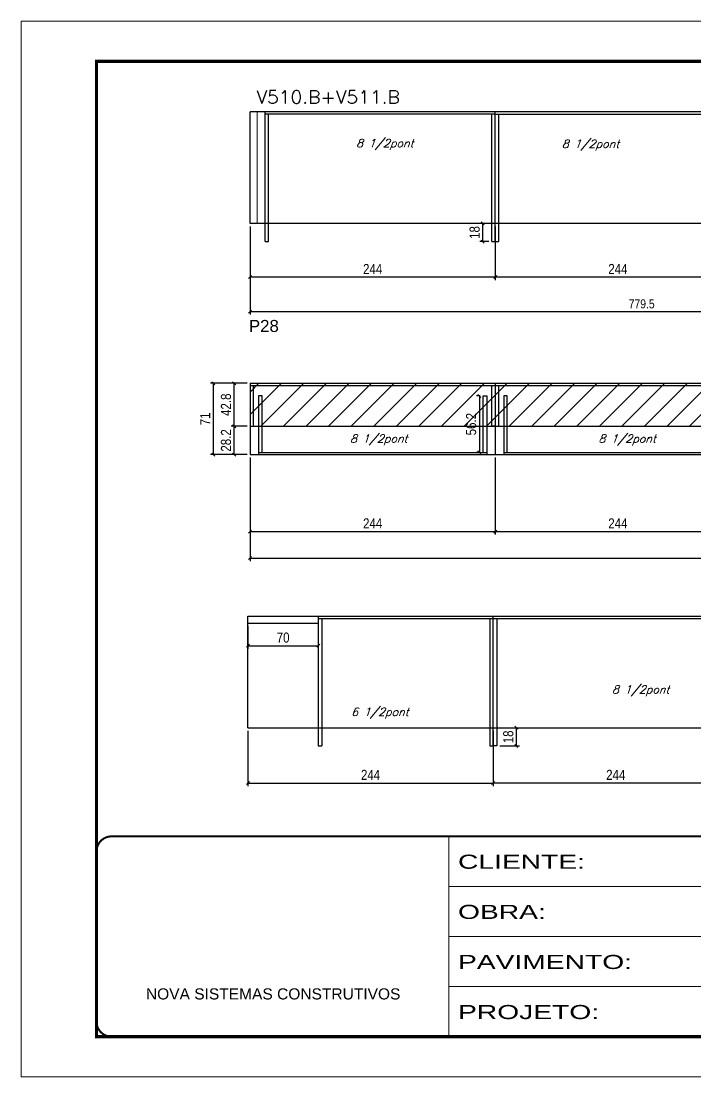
# Model space of a CAD drawing. Extents: x -21493 to -15213, y -12134 to 11887.
# Drawn here: x -18310 to -17639, y 6243 to 7293 of the extents above; entities that cross this region are included whole.
import ezdxf

# ---------------------------------------------------------------- set-up
doc = ezdxf.new("R2010")
doc.units = 0
doc.linetypes.add('CONTINUO', pattern=[0])
doc.linetypes.add('DASHED', pattern=[0.75, 0.5, -0.25])
for name, color, linetype in [('5', 5, 'Continuous'), ('COTA', 241, 'Continuous'), ('Painéis', 200, 'Continuous'), ('SARR_2.2x7', 40, 'Continuous'), ('SARR_3.5x7', 81, 'Continuous'), ('texto', 7, 'Continuous')]:
    doc.layers.add(name, color=color, linetype=linetype)
for name, color, linetype, lineweight in [('Folhas', 255, 'Continuous', 9), ('Hachura', 251, 'Continuous', 9), ('Sarr 2.2x7', 40, 'Continuous', 9), ('SARRAFO DE PRESSAO', 251, 'DASHED', 9), ('Texto Seção', 7, 'Continuous', 15)]:
    doc.layers.add(name, color=color, linetype=linetype, lineweight=lineweight)
doc.styles.add('ARIAL', font='arial.ttf')
doc.styles.add('COTA TECNICA', font='techl___.ttf', dxfattribs={"height": 10})
doc.styles.add('COTA TECNICA-50', font='techl___.ttf', dxfattribs={"height": 9})
doc.styles.add('REGUA-120', font='ROMANS.shx', dxfattribs={"height": 15})
doc.styles.add('Romans', font='romans.shx')
doc.styles.get("Standard").update_dxf_attribs({"font": 'arial.ttf'})
doc.styles.add('Tecnologia', font='')
doc.styles.get('Tecnologia').set_extended_font_data('Forgotten Futurist')
doc.dimstyles.new('COTA PAINEL-50', dxfattribs={"dimtxt": 9, "dimasz": 3, "dimexe": 3, "dimexo": 3, "dimgap": 3, "dimtad": 1, "dimdec": 1, "dimzin": 12, "dimdsep": 46, "dimtxsty": 'COTA TECNICA-50', "dimblk1": 'OBLIQUE', "dimblk2": 'OBLIQUE', "dimsah": 1, "dimcen": 0.9, "dimclrd": 4, "dimclre": 4, "dimclrt": 240, "dimadec": 1, "dimazin": 3, "dimtfac": 1, "dimtdec": 1, "dimtmove": 0, "dimatfit": 3, "dimfxl": 1, "dimtolj": 1, "dimtzin": 12, "dimarcsym": 0})
doc.dimstyles.new('PAINEL', dxfattribs={"dimtxt": 10, "dimasz": 3, "dimexe": 3, "dimexo": 3, "dimgap": 3, "dimtad": 1, "dimdec": 1, "dimzin": 12, "dimdsep": 46, "dimtxsty": 'COTA TECNICA', "dimblk1": 'OBLIQUE', "dimblk2": 'OBLIQUE', "dimsah": 1, "dimcen": 0.9, "dimclrd": 4, "dimclre": 4, "dimclrt": 240, "dimadec": 1, "dimazin": 3, "dimtfac": 1, "dimtdec": 1, "dimtmove": 0, "dimatfit": 3, "dimfxl": 1, "dimtolj": 1, "dimtzin": 12, "dimarcsym": 0})
pattern_1 = [(45, (-160229.198, -26023.116), (-11.2253202, 11.2253202), [])]

# ---------------------------------------------------------------- blocks, each defined once
blk = doc.blocks.new('_Oblique')
at = {"color": 0, "linetype": 'ByBlock', "lineweight": -2}
blk.add_line((-0.5, -0.5), (0.5, 0.5), dxfattribs=at)
blk = doc.blocks.new('*D12')
at = {"layer": 'COTA', "color": 4, "linetype": 'ByBlock', "lineweight": -2, "transparency": 16777216}
for p, q in [((-17838.1, 7088.7), (-17838.1, 7035.3)), ((-17594.1, 7088.7), (-17594.1, 7035.3)), ((-17594.1, 7038.3), (-17838.1, 7038.3))]:
    blk.add_line(p, q, dxfattribs=at)
at = {"layer": 'Defpoints', "color": 0, "linetype": 'ByBlock', "transparency": 16777216}
for p in [(-17838.1, 7091.7), (-17594.1, 7091.7), (-17838.1, 7038.3)]:
    blk.add_point(p, dxfattribs=at)
at = {"layer": 'COTA', "color": 4, "linetype": 'ByBlock', "lineweight": -2, "transparency": 16777216, "xscale": 3, "yscale": 3, "zscale": 3, "rotation": 180}
blk.add_blockref('_Oblique', (-17838.1, 7038.3), dxfattribs=at)
at = {"layer": 'COTA', "color": 4, "linetype": 'ByBlock', "lineweight": -2, "transparency": 16777216, "xscale": 3, "yscale": 3, "zscale": 3}
blk.add_blockref('_Oblique', (-17594.1, 7038.3), dxfattribs=at)
at = {"layer": 'COTA', "color": 240, "linetype": 'ByBlock', "transparency": 16777216, "insert": (-17716.1, 7046.4), "char_height": 10, "attachment_point": 5, "style": 'COTA TECNICA'}
blk.add_mtext('\\A1;244', dxfattribs=at)
blk = doc.blocks.new('*D13')
at = {"layer": 'COTA', "color": 4, "linetype": 'ByBlock', "lineweight": -2, "transparency": 16777216}
for p, q in [((-18082.1, 7088.7), (-18082.1, 7035.3)), ((-17838.1, 7088.7), (-17838.1, 7035.3)), ((-17838.1, 7038.3), (-18082.1, 7038.3))]:
    blk.add_line(p, q, dxfattribs=at)
at = {"layer": 'Defpoints', "color": 0, "linetype": 'ByBlock', "transparency": 16777216}
for p in [(-18082.1, 7091.7), (-17838.1, 7091.7), (-18082.1, 7038.3)]:
    blk.add_point(p, dxfattribs=at)
at = {"layer": 'COTA', "color": 4, "linetype": 'ByBlock', "lineweight": -2, "transparency": 16777216, "xscale": 3, "yscale": 3, "zscale": 3, "rotation": 180}
blk.add_blockref('_Oblique', (-18082.1, 7038.3), dxfattribs=at)
at = {"layer": 'COTA', "color": 4, "linetype": 'ByBlock', "lineweight": -2, "transparency": 16777216, "xscale": 3, "yscale": 3, "zscale": 3}
blk.add_blockref('_Oblique', (-17838.1, 7038.3), dxfattribs=at)
at = {"layer": 'COTA', "color": 240, "linetype": 'ByBlock', "transparency": 16777216, "insert": (-17960.1, 7046.4), "char_height": 10, "attachment_point": 5, "style": 'COTA TECNICA'}
blk.add_mtext('\\A1;244', dxfattribs=at)
blk = doc.blocks.new('*D14')
at = {"layer": 'COTA', "color": 4, "linetype": 'ByBlock', "lineweight": -2, "transparency": 16777216}
for p, q in [((-18082.1, 7088.7), (-18082.1, 7001.1)), ((-17302.6, 7088.7), (-17302.6, 7001.1)), ((-18082.1, 7004.1), (-17302.6, 7004.1))]:
    blk.add_line(p, q, dxfattribs=at)
at = {"layer": 'Defpoints', "color": 0, "linetype": 'ByBlock', "transparency": 16777216}
for p in [(-18082.1, 7091.7), (-17302.6, 7091.7), (-17302.6, 7004.1)]:
    blk.add_point(p, dxfattribs=at)
at = {"layer": 'COTA', "color": 4, "linetype": 'ByBlock', "lineweight": -2, "transparency": 16777216, "xscale": 3, "yscale": 3, "zscale": 3}
for p, rotation in [((-18082.1, 7004.1), 179.9997533256042), ((-17302.6, 7004.1), 359.9997533256042)]:
    blk.add_blockref('_Oblique', p, dxfattribs=dict(at, rotation=rotation))
at = {"layer": 'COTA', "color": 240, "linetype": 'ByBlock', "transparency": 16777216, "insert": (-17692.4, 7011.7), "char_height": 9, "attachment_point": 5, "rotation": 359.9998, "style": 'COTA TECNICA-50'}
blk.add_mtext('\\A1;779.5', dxfattribs=at)
blk = doc.blocks.new('*D525')
at = {"layer": 'COTA', "color": 4, "lineweight": -2, "ltscale": 25, "transparency": 16777216}
for p, q in [((-17844.6, 7091.7), (-17853.6, 7091.7)), ((-17850.6, 7073.7), (-17850.6, 7091.7)), ((-17844.6, 7073.7), (-17853.6, 7073.7))]:
    blk.add_line(p, q, dxfattribs=at)
at = {"layer": 'Defpoints', "color": 0, "ltscale": 25, "transparency": 16777216}
for p in [(-17850.6, 7091.7), (-17841.6, 7091.7), (-17841.6, 7073.7)]:
    blk.add_point(p, dxfattribs=at)
at = {"layer": 'COTA', "color": 4, "lineweight": -2, "ltscale": 25, "transparency": 16777216, "xscale": 3, "yscale": 3, "zscale": 3}
for p, rotation in [((-17850.6, 7091.7), 90), ((-17850.6, 7073.7), 270)]:
    blk.add_blockref('_Oblique', p, dxfattribs=dict(at, rotation=rotation))
at = {"layer": 'COTA', "color": 240, "ltscale": 25, "transparency": 16777216, "insert": (-17858.6, 7082.7), "char_height": 10, "attachment_point": 5, "rotation": 90, "style": 'COTA TECNICA'}
blk.add_mtext('\\A1;18', dxfattribs=at)
blk = doc.blocks.new('*D526')
at = {"layer": 'COTA', "color": 4, "lineweight": -2, "transparency": 16777216}
for p, q in [((-18082.1, 6858.8), (-18082.1, 6782.3)), ((-17838.1, 6858.8), (-17838.1, 6782.3)), ((-18082.1, 6785.3), (-17838.1, 6785.3))]:
    blk.add_line(p, q, dxfattribs=at)
at = {"layer": 'Defpoints', "color": 0, "transparency": 16777216}
for p in [(-18082.1, 6861.8), (-17838.1, 6861.8), (-17838.1, 6785.3)]:
    blk.add_point(p, dxfattribs=at)
at = {"layer": 'COTA', "color": 4, "lineweight": -2, "transparency": 16777216, "xscale": 3, "yscale": 3, "zscale": 3, "rotation": 180}
blk.add_blockref('_Oblique', (-18082.1, 6785.3), dxfattribs=at)
at = {"layer": 'COTA', "color": 4, "lineweight": -2, "transparency": 16777216, "xscale": 3, "yscale": 3, "zscale": 3}
blk.add_blockref('_Oblique', (-17838.1, 6785.3), dxfattribs=at)
at = {"layer": 'COTA', "color": 240, "transparency": 16777216, "insert": (-17960.1, 6793.4), "char_height": 10, "attachment_point": 5, "style": 'COTA TECNICA'}
blk.add_mtext('\\A1;244', dxfattribs=at)
blk = doc.blocks.new('*D527')
at = {"layer": 'COTA', "color": 4, "lineweight": -2, "transparency": 16777216}
for p, q in [((-17838.1, 6858.8), (-17838.1, 6782.3)), ((-17594.1, 6858.8), (-17594.1, 6782.3)), ((-17838.1, 6785.3), (-17594.1, 6785.3))]:
    blk.add_line(p, q, dxfattribs=at)
at = {"layer": 'Defpoints', "color": 0, "transparency": 16777216}
for p in [(-17838.1, 6861.8), (-17594.1, 6861.8), (-17594.1, 6785.3)]:
    blk.add_point(p, dxfattribs=at)
at = {"layer": 'COTA', "color": 4, "lineweight": -2, "transparency": 16777216, "xscale": 3, "yscale": 3, "zscale": 3, "rotation": 180}
blk.add_blockref('_Oblique', (-17838.1, 6785.3), dxfattribs=at)
at = {"layer": 'COTA', "color": 4, "lineweight": -2, "transparency": 16777216, "xscale": 3, "yscale": 3, "zscale": 3}
blk.add_blockref('_Oblique', (-17594.1, 6785.3), dxfattribs=at)
at = {"layer": 'COTA', "color": 240, "transparency": 16777216, "insert": (-17716.1, 6793.4), "char_height": 10, "attachment_point": 5, "style": 'COTA TECNICA'}
blk.add_mtext('\\A1;244', dxfattribs=at)
blk = doc.blocks.new('*D15')
at = {"layer": 'COTA', "color": 4, "lineweight": -2, "transparency": 16777216}
for p, q in [((-18082.1, 6858.8), (-18082.1, 6755.9)), ((-17128.6, 6818.8), (-17128.6, 6755.9)), ((-18082.1, 6758.9), (-17128.6, 6758.9))]:
    blk.add_line(p, q, dxfattribs=at)
at = {"layer": 'Defpoints', "color": 0, "transparency": 16777216}
for p in [(-18082.1, 6861.8), (-17128.6, 6821.8), (-17128.6, 6758.9)]:
    blk.add_point(p, dxfattribs=at)
at = {"layer": 'COTA', "color": 4, "lineweight": -2, "transparency": 16777216, "xscale": 3, "yscale": 3, "zscale": 3, "rotation": 180}
blk.add_blockref('_Oblique', (-18082.1, 6758.9), dxfattribs=at)
at = {"layer": 'COTA', "color": 4, "lineweight": -2, "transparency": 16777216, "xscale": 3, "yscale": 3, "zscale": 3}
blk.add_blockref('_Oblique', (-17128.6, 6758.9), dxfattribs=at)
at = {"layer": 'COTA', "color": 240, "transparency": 16777216, "insert": (-17605.4, 6767.1), "char_height": 10, "attachment_point": 5, "style": 'COTA TECNICA'}
blk.add_mtext('\\A1;953.5', dxfattribs=at)
blk = doc.blocks.new('*D532')
at = {"layer": 'COTA', "color": 4, "lineweight": -2, "ltscale": 25, "transparency": 16777216}
for p, q in [((-18084.2, 6691.1), (-18084.2, 6668.7)), ((-18014.2, 6691.1), (-18014.2, 6668.7)), ((-18084.2, 6671.7), (-18014.2, 6671.7))]:
    blk.add_line(p, q, dxfattribs=at)
at = {"layer": 'Defpoints', "color": 0, "ltscale": 25, "transparency": 16777216}
for p in [(-18084.2, 6694.1), (-18014.2, 6694.1), (-18014.2, 6671.7)]:
    blk.add_point(p, dxfattribs=at)
at = {"layer": 'COTA', "color": 4, "lineweight": -2, "ltscale": 25, "transparency": 16777216, "xscale": 3, "yscale": 3, "zscale": 3, "rotation": 180}
blk.add_blockref('_Oblique', (-18084.2, 6671.7), dxfattribs=at)
at = {"layer": 'COTA', "color": 4, "lineweight": -2, "ltscale": 25, "transparency": 16777216, "xscale": 3, "yscale": 3, "zscale": 3}
blk.add_blockref('_Oblique', (-18014.2, 6671.7), dxfattribs=at)
at = {"layer": 'COTA', "color": 240, "ltscale": 25, "transparency": 16777216, "insert": (-18049.2, 6679.8), "char_height": 10, "attachment_point": 5, "style": 'COTA TECNICA'}
blk.add_mtext('\\A1;70', dxfattribs=at)
blk = doc.blocks.new('*D538')
at = {"layer": 'COTA', "color": 4, "lineweight": -2, "ltscale": 25, "transparency": 16777216}
for p, q in [((-18085.1, 6932.8), (-18121.6, 6932.8)), ((-18118.6, 6861.8), (-18118.6, 6932.8)), ((-18085.1, 6861.8), (-18121.6, 6861.8))]:
    blk.add_line(p, q, dxfattribs=at)
at = {"layer": 'Defpoints', "color": 0, "ltscale": 25, "transparency": 16777216}
for p in [(-18118.6, 6932.8), (-18082.1, 6932.8), (-18082.1, 6861.8)]:
    blk.add_point(p, dxfattribs=at)
at = {"layer": 'COTA', "color": 4, "lineweight": -2, "ltscale": 25, "transparency": 16777216, "xscale": 3, "yscale": 3, "zscale": 3}
for p, rotation in [((-18118.6, 6932.8), 90), ((-18118.6, 6861.8), 270)]:
    blk.add_blockref('_Oblique', p, dxfattribs=dict(at, rotation=rotation))
at = {"layer": 'COTA', "color": 240, "ltscale": 25, "transparency": 16777216, "insert": (-18126.7, 6897.3), "char_height": 10, "attachment_point": 5, "rotation": 90, "style": 'COTA TECNICA'}
blk.add_mtext('\\A1;71', dxfattribs=at)
blk = doc.blocks.new('*D616')
at = {"layer": 'COTA', "color": 4, "lineweight": -2, "ltscale": 25, "transparency": 16777216}
for p, q in [((-17840.2, 6587.1), (-17840.2, 6532.2)), ((-17596.2, 6587.1), (-17596.2, 6532.2)), ((-17596.2, 6535.2), (-17840.2, 6535.2))]:
    blk.add_line(p, q, dxfattribs=at)
at = {"layer": 'Defpoints', "color": 0, "ltscale": 25, "transparency": 16777216}
for p in [(-17840.2, 6590.1), (-17596.2, 6590.1), (-17840.2, 6535.2)]:
    blk.add_point(p, dxfattribs=at)
at = {"layer": 'COTA', "color": 4, "lineweight": -2, "ltscale": 25, "transparency": 16777216, "xscale": 3, "yscale": 3, "zscale": 3, "rotation": 180}
blk.add_blockref('_Oblique', (-17840.2, 6535.2), dxfattribs=at)
at = {"layer": 'COTA', "color": 4, "lineweight": -2, "ltscale": 25, "transparency": 16777216, "xscale": 3, "yscale": 3, "zscale": 3}
blk.add_blockref('_Oblique', (-17596.2, 6535.2), dxfattribs=at)
at = {"layer": 'COTA', "color": 240, "ltscale": 25, "transparency": 16777216, "insert": (-17718.2, 6543.3), "char_height": 10, "attachment_point": 5, "style": 'COTA TECNICA'}
blk.add_mtext('\\A1;244', dxfattribs=at)
blk = doc.blocks.new('*D617')
at = {"layer": 'COTA', "color": 4, "lineweight": -2, "ltscale": 25, "transparency": 16777216}
for p, q in [((-17833.7, 6590.1), (-17814, 6590.1)), ((-17817, 6572.1), (-17817, 6590.1)), ((-17833.7, 6572.1), (-17814, 6572.1))]:
    blk.add_line(p, q, dxfattribs=at)
at = {"layer": 'Defpoints', "color": 0, "ltscale": 25, "transparency": 16777216}
for p in [(-17836.7, 6590.1), (-17817, 6590.1), (-17836.7, 6572.1)]:
    blk.add_point(p, dxfattribs=at)
at = {"layer": 'COTA', "color": 4, "lineweight": -2, "ltscale": 25, "transparency": 16777216, "xscale": 3, "yscale": 3, "zscale": 3}
for p, rotation in [((-17817, 6590.1), 90), ((-17817, 6572.1), 270)]:
    blk.add_blockref('_Oblique', p, dxfattribs=dict(at, rotation=rotation))
at = {"layer": 'COTA', "color": 240, "ltscale": 25, "transparency": 16777216, "insert": (-17825.1, 6581.1), "char_height": 10, "attachment_point": 5, "rotation": 90, "style": 'COTA TECNICA'}
blk.add_mtext('\\A1;18', dxfattribs=at)
blk = doc.blocks.new('*D620')
at = {"layer": 'COTA', "color": 4, "lineweight": -2, "ltscale": 25, "transparency": 16777216}
for p, q in [((-18084.2, 6587.1), (-18084.2, 6532.2)), ((-17840.2, 6587.1), (-17840.2, 6532.2)), ((-18084.2, 6535.2), (-17840.2, 6535.2))]:
    blk.add_line(p, q, dxfattribs=at)
at = {"layer": 'Defpoints', "color": 0, "ltscale": 25, "transparency": 16777216}
for p in [(-18084.2, 6590.1), (-17840.2, 6590.1), (-17840.2, 6535.2)]:
    blk.add_point(p, dxfattribs=at)
at = {"layer": 'COTA', "color": 4, "lineweight": -2, "ltscale": 25, "transparency": 16777216, "xscale": 3, "yscale": 3, "zscale": 3, "rotation": 180}
blk.add_blockref('_Oblique', (-18084.2, 6535.2), dxfattribs=at)
at = {"layer": 'COTA', "color": 4, "lineweight": -2, "ltscale": 25, "transparency": 16777216, "xscale": 3, "yscale": 3, "zscale": 3}
blk.add_blockref('_Oblique', (-17840.2, 6535.2), dxfattribs=at)
at = {"layer": 'COTA', "color": 240, "ltscale": 25, "transparency": 16777216, "insert": (-17962.2, 6543.3), "char_height": 10, "attachment_point": 5, "style": 'COTA TECNICA'}
blk.add_mtext('\\A1;244', dxfattribs=at)
blk = doc.blocks.new('*D621')
at = {"layer": 'COTA', "color": 4, "lineweight": -2, "ltscale": 25, "transparency": 16777216}
for p, q in [((-17853.1, 6920.2), (-17856.9, 6920.2)), ((-17853.9, 6920.2), (-17853.9, 6864)), ((-17853.1, 6864), (-17856.9, 6864))]:
    blk.add_line(p, q, dxfattribs=at)
at = {"layer": 'Defpoints', "color": 0, "ltscale": 25, "transparency": 16777216}
for p in [(-17850.1, 6920.2), (-17853.9, 6864), (-17850.1, 6864)]:
    blk.add_point(p, dxfattribs=at)
at = {"layer": 'COTA', "color": 4, "lineweight": -2, "ltscale": 25, "transparency": 16777216, "xscale": 3, "yscale": 3, "zscale": 3}
for p, rotation in [((-17853.9, 6920.2), 90), ((-17853.9, 6864), 270)]:
    blk.add_blockref('_Oblique', p, dxfattribs=dict(at, rotation=rotation))
at = {"layer": 'COTA', "color": 240, "ltscale": 25, "transparency": 16777216, "insert": (-17862.1, 6892.1), "char_height": 10, "attachment_point": 5, "rotation": 90, "style": 'COTA TECNICA'}
blk.add_mtext('\\A1;56.2', dxfattribs=at)
blk = doc.blocks.new('*D624')
at = {"layer": 'COTA', "color": 4, "lineweight": -2, "ltscale": 25, "transparency": 16777216}
for p, q in [((-18085.1, 6890), (-18100.9, 6890)), ((-18097.9, 6861.8), (-18097.9, 6890)), ((-18085.1, 6861.8), (-18100.9, 6861.8))]:
    blk.add_line(p, q, dxfattribs=at)
at = {"layer": 'Defpoints', "color": 0, "ltscale": 25, "transparency": 16777216}
for p in [(-18097.9, 6890), (-18082.1, 6890), (-18082.1, 6861.8)]:
    blk.add_point(p, dxfattribs=at)
at = {"layer": 'COTA', "color": 4, "lineweight": -2, "ltscale": 25, "transparency": 16777216, "xscale": 3, "yscale": 3, "zscale": 3}
for p, rotation in [((-18097.9, 6890), 90), ((-18097.9, 6861.8), 270)]:
    blk.add_blockref('_Oblique', p, dxfattribs=dict(at, rotation=rotation))
at = {"layer": 'COTA', "color": 240, "ltscale": 25, "transparency": 16777216, "insert": (-18106, 6875.9), "char_height": 10, "attachment_point": 5, "rotation": 90, "style": 'COTA TECNICA'}
blk.add_mtext('\\A1;28.2', dxfattribs=at)
blk = doc.blocks.new('*D625')
at = {"layer": 'COTA', "color": 4, "lineweight": -2, "ltscale": 25, "transparency": 16777216}
for p, q in [((-18085.1, 6932.8), (-18100.9, 6932.8)), ((-18097.9, 6890), (-18097.9, 6932.8)), ((-18085.1, 6890), (-18100.9, 6890))]:
    blk.add_line(p, q, dxfattribs=at)
at = {"layer": 'Defpoints', "color": 0, "ltscale": 25, "transparency": 16777216}
for p in [(-18097.9, 6932.8), (-18082.1, 6932.8), (-18082.1, 6890)]:
    blk.add_point(p, dxfattribs=at)
at = {"layer": 'COTA', "color": 4, "lineweight": -2, "ltscale": 25, "transparency": 16777216, "xscale": 3, "yscale": 3, "zscale": 3}
for p, rotation in [((-18097.9, 6932.8), 90), ((-18097.9, 6890), 270)]:
    blk.add_blockref('_Oblique', p, dxfattribs=dict(at, rotation=rotation))
at = {"layer": 'COTA', "color": 240, "ltscale": 25, "transparency": 16777216, "insert": (-18106, 6911.4), "char_height": 10, "attachment_point": 5, "rotation": 90, "style": 'COTA TECNICA'}
blk.add_mtext('\\A1;42.8', dxfattribs=at)
blk = doc.blocks.new('9999999999')
at = {"color": 30, "linetype": 'CONTINUO'}
for p, q in [((98564.6, 34230.2), (98564.6, 34429.4)), ((98564.6, 34379.6), (99584, 34379.6)), ((98564.6, 34329.8), (99488, 34329.8)), ((98564.6, 34280), (99488, 34280))]:
    blk.add_line(p, q, dxfattribs=at)
at = {"color": 30, "linetype": 'CONTINUO', "const_width": 2}
blk.add_lwpolyline([(99584, 34230.2), (99584, 34414.4, 0.414214), (99569, 34429.4), (98229, 34429.4, 0.414214), (98214, 34414.4), (98214, 34245.2, 0.414214), (98229, 34230.2), (99584, 34230.2)], format="xyb", dxfattribs=at)
at = {"layer": 'Folhas'}
blk.add_lwpolyline([(98139, 34190.2), (99624, 34190.2), (99624, 35240.2), (98139, 35240.2)], close=True, dxfattribs=at)
at = {"layer": 'Folhas', "color": 30, "const_width": 3}
blk.add_lwpolyline([(98214, 34230.2), (99584, 34230.2), (99584, 35200.2), (98214, 35200.2)], close=True, dxfattribs=at)
at = {"color": 7, "linetype": 'Continuous', "ltscale": 5, "style": 'ARIAL'}
blk.add_text('NOVA SISTEMAS CONSTRUTIVOS', height=11.059, dxfattribs=at).set_placement((98263.2, 34267.2))
at = {"layer": 'Folhas', "color": 7, "style": 'Tecnologia', "width": 1.5}
for s, p in [('CLIENTE:', (98573.7, 34397.2)), ('OBRA:', (98573.7, 34347.3)), ('PAVIMENTO:', (98573.7, 34297.5)), ('PROJETO:', (98573.7, 34247.7))]:
    blk.add_text(s, height=14, dxfattribs=at).set_placement(p)

msp = doc.modelspace()

# ---------------------------------------------------------------- hatches: boundary and pattern name
at = {"layer": 'Hachura', "ltscale": 25}
h = msp.add_hatch(dxfattribs=at)
h.set_pattern_fill('ANSI31', color=256, scale=5)
h.set_pattern_definition(pattern_1)
h.paths.add_polyline_path([(-17838.12, 6890.02), (-17838.12, 6932.82), (-18082.12, 6932.82), (-18082.12, 6890.02)])
h = msp.add_hatch(dxfattribs=at)
h.set_pattern_fill('ANSI31', color=256, scale=5)
h.set_pattern_definition(pattern_1)
h.paths.add_polyline_path([(-17594.12, 6890.02), (-17594.12, 6932.82), (-17838.12, 6932.82), (-17838.12, 6890.02)])

# ---------------------------------------------------------------- linework, layer by layer
at = {"layer": 'Painéis', "linetype": 'ByBlock'}
for p, q in [((-18082.12, 7091.72), (-18082.12, 7202.72)), ((-17302.6, 7202.72), (-18082.12, 7202.72)), ((-17838.12, 7091.72), (-17838.12, 7202.72)), ((-17302.6, 7091.72), (-18082.12, 7091.72)), ((-18082.12, 6932.82), (-17372.62, 6932.82)), ((-18082.12, 6932.82), (-18082.12, 6861.82)), ((-17838.12, 6932.82), (-17838.12, 6861.82)), ((-18082.12, 6890.02), (-17372.62, 6890.02)), ((-18082.12, 6861.82), (-17372.62, 6861.82)), ((-18084.16, 6701.14), (-17044.66, 6701.14)), ((-18084.16, 6590.14), (-17044.66, 6590.14))]:
    msp.add_line(p, q, dxfattribs=at)
at = {"layer": 'Painéis', "ltscale": 25}
for p, q in [((-18084.16, 6590.14), (-18084.16, 6701.14)), ((-17840.16, 6590.14), (-17840.16, 6701.14))]:
    msp.add_line(p, q, dxfattribs=at)
at = {"layer": 'Sarr 2.2x7'}
msp.add_line((-18075.12, 7202.72), (-18075.12, 7091.72), dxfattribs=at)
at = {"layer": 'SARR_2.2x7', "linetype": 'Continuous', "ltscale": 50}
for p, q in [((-18067.12, 7200.52), (-18067.12, 7202.72)), ((-17838.12, 7200.52), (-18067.12, 7200.52)), ((-17838.12, 7200.52), (-17594.1, 7200.52)), ((-18082.12, 6930.62), (-17838.12, 6930.62)), ((-17838.12, 6930.62), (-17594.12, 6930.62)), ((-18073.62, 6864.02), (-17846.62, 6864.02)), ((-17829.62, 6864.02), (-17602.62, 6864.02)), ((-18084.16, 6694.14), (-18014.16, 6694.14)), ((-18014.16, 6698.94), (-17840.16, 6698.94)), ((-17840.16, 6698.94), (-17596.16, 6698.94))]:
    msp.add_line(p, q, dxfattribs=at)
at = {"layer": 'SARR_3.5x7'}
for p, q in [((-18067.12, 7073.72), (-18067.12, 7200.52)), ((-18063.62, 7073.72), (-18063.62, 7200.52)), ((-17841.62, 7073.72), (-17841.62, 7200.52)), ((-17838.12, 7073.72), (-17838.12, 7200.52)), ((-17834.62, 7073.72), (-17834.62, 7200.52)), ((-18067.12, 7073.72), (-18063.62, 7073.72)), ((-17841.62, 7073.72), (-17838.12, 7073.72)), ((-17838.12, 7073.72), (-17834.62, 7073.72)), ((-18014.16, 6701.14), (-18014.16, 6572.14)), ((-18010.66, 6698.94), (-18010.66, 6572.14)), ((-17843.66, 6698.94), (-17843.66, 6572.14)), ((-18014.16, 6572.14), (-18010.66, 6572.14)), ((-17843.66, 6572.14), (-17840.16, 6572.14))]:
    msp.add_line(p, q, dxfattribs=at)
for points in [[(-18082.12, 6930.62), (-18082.12, 6890.02), (-18078.62, 6890.02), (-18078.62, 6930.62)], [(-17838.12, 6930.62), (-17838.12, 6890.02), (-17841.62, 6890.02), (-17841.62, 6930.62)], [(-17838.12, 6930.62), (-17838.12, 6890.02), (-17834.62, 6890.02), (-17834.62, 6930.62)], [(-18070.12, 6864.02), (-18070.12, 6920.22), (-18073.62, 6920.22), (-18073.62, 6861.82)], [(-17850.12, 6864.02), (-17850.12, 6920.22), (-17846.62, 6920.22), (-17846.62, 6861.82)], [(-17826.12, 6864.02), (-17826.12, 6920.22), (-17829.62, 6920.22), (-17829.62, 6861.82)], [(-17836.66, 6698.94), (-17836.66, 6572.14), (-17840.16, 6572.14), (-17840.16, 6701.14)]]:
    msp.add_lwpolyline(points, dxfattribs=at)

# ---------------------------------------------------------------- block references
at = {"layer": 'SARRAFO DE PRESSAO', "color": 6, "linetype": 'ByBlock'}
msp.add_blockref('9999999999', (-116448.89, -27947.27), dxfattribs=at)

# ---------------------------------------------------------------- texts
at = {"layer": '5', "linetype": 'Continuous'}
msp.add_text('P28', height=12, rotation=359.99996, dxfattribs=at).set_placement((-18083.26, 6983.76))
at = {"layer": 'texto', "color": 2, "char_height": 8, "attachment_point": 5, "style": 'Romans'}
for s, insert in [('{\\Q19;\\C256;8 1/2pont}', (-17947.99, 7170.22)), ('{\\Q19;\\C256;8 1/2pont}', (-17743.34, 7169.62)), ('{\\Q19;\\C256;8 1/2pont}', (-17954.01, 6876.4)), ('{\\Q19;\\C256;8 1/2pont}', (-17706.83, 6876.36)), ('{\\Q19;\\C256;8 1/2pont}', (-17693.36, 6627)), ('{\\Q19;\\C256;6 1/2pont}', (-17952.87, 6604.68))]:
    msp.add_mtext(s, dxfattribs=dict(at, insert=insert))
at = {"layer": 'Texto Seção', "style": 'REGUA-120', "width": 1.05}
msp.add_text('V510.B+V511.B', height=13, dxfattribs=at).set_placement((-18075.73, 7210.88))

# ---------------------------------------------------------------- dimensions: what is measured, and where the dimension line sits
at = {"layer": 'COTA', "linetype": 'ByBlock'}
for base, p1, p2, picture, middle in [((-18082.12, 7038.3), (-17838.12, 7091.72), (-18082.12, 7091.72), '*D13', (-17960.12, 7046.38)), ((-17838.12, 7038.3), (-17594.1, 7091.72), (-17838.12, 7091.72), '*D12', (-17716.11, 7046.38))]:
    dim = msp.add_linear_dim(base=base, p1=p1, p2=p2, angle=180, dimstyle='PAINEL', override={"dimtmove": 1}, dxfattribs=at)
    dim.commit()
    dim.dimension.update_dxf_attribs({"geometry": picture, "text_midpoint": middle})
dim = msp.add_aligned_dim(p1=(-18082.12, 7091.72), p2=(-17302.6, 7091.72), distance=-87.6, dimstyle='COTA PAINEL-50', override={"dimarcsym": 1}, dxfattribs=at)
dim.commit()
dim.dimension.update_dxf_attribs({"geometry": '*D14', "text_midpoint": (-17692.36, 7011.74)})
at = {"layer": 'COTA', "ltscale": 25}
for base, p1, p2, picture, middle in [((-17850.55, 7091.72), (-17841.62, 7073.72), (-17841.62, 7091.72), '*D525', (-17858.65, 7082.72)), ((-18118.59, 6932.82), (-18082.12, 6861.82), (-18082.12, 6932.82), '*D538', (-18126.66, 6897.32)), ((-17853.94, 6864.02), (-17850.12, 6920.22), (-17850.12, 6864.02), '*D621', (-17862.05, 6892.12)), ((-17816.96, 6590.14), (-17836.66, 6572.14), (-17836.66, 6590.14), '*D617', (-17825.06, 6581.14))]:
    dim = msp.add_linear_dim(base=base, p1=p1, p2=p2, angle=90, dimstyle='PAINEL', dxfattribs=at)
    dim.commit()
    dim.dimension.update_dxf_attribs({"geometry": picture, "text_midpoint": middle})
dim = msp.add_linear_dim(base=(-18097.9, 6932.82), p1=(-18082.12, 6890.02), p2=(-18082.12, 6932.82), angle=90, dimstyle='PAINEL', override={"dimtmove": 1}, dxfattribs=at)
dim.commit()
dim.dimension.update_dxf_attribs({"geometry": '*D625', "text_midpoint": (-18105.99, 6911.42)})
dim = msp.add_linear_dim(base=(-18097.9, 6890.02), p1=(-18082.12, 6861.82), p2=(-18082.12, 6890.02), angle=90, dimstyle='PAINEL', dxfattribs=at)
dim.commit()
dim.dimension.update_dxf_attribs({"geometry": '*D624', "text_midpoint": (-18097.9, 6875.92), "dimtype": 160})
at = {"layer": 'COTA'}
dim = msp.add_linear_dim(base=(-17838.12, 6785.32), p1=(-18082.12, 6861.82), p2=(-17838.12, 6861.82), dimstyle='PAINEL', dxfattribs=at)
dim.commit()
dim.dimension.update_dxf_attribs({"geometry": '*D526', "text_midpoint": (-17960.12, 6793.39)})
dim = msp.add_linear_dim(base=(-17128.62, 6758.86), p1=(-18082.12, 6861.82), p2=(-17128.62, 6821.82), dimstyle='PAINEL', dxfattribs=at)
dim.commit()
dim.dimension.update_dxf_attribs({"geometry": '*D15', "text_midpoint": (-17605.37, 6758.86), "dimtype": 160})
dim = msp.add_linear_dim(base=(-17594.12, 6785.32), p1=(-17838.12, 6861.82), p2=(-17594.12, 6861.82), dimstyle='PAINEL', override={"dimtmove": 1}, dxfattribs=at)
dim.commit()
dim.dimension.update_dxf_attribs({"geometry": '*D527', "text_midpoint": (-17716.12, 6793.39)})
at = {"layer": 'COTA', "ltscale": 25}
for base, p1, p2, picture, middle in [((-18014.16, 6671.69), (-18084.16, 6694.14), (-18014.16, 6694.14), '*D532', (-18049.16, 6679.79)), ((-17840.16, 6535.24), (-18084.16, 6590.14), (-17840.16, 6590.14), '*D620', (-17962.16, 6543.31))]:
    dim = msp.add_linear_dim(base=base, p1=p1, p2=p2, dimstyle='PAINEL', dxfattribs=at)
    dim.commit()
    dim.dimension.update_dxf_attribs({"geometry": picture, "text_midpoint": middle})
dim = msp.add_linear_dim(base=(-17840.16, 6535.24), p1=(-17596.16, 6590.14), p2=(-17840.16, 6590.14), dimstyle='PAINEL', override={"dimtmove": 1}, dxfattribs=at)
dim.commit()
dim.dimension.update_dxf_attribs({"geometry": '*D616', "text_midpoint": (-17718.16, 6543.31)})

doc.saveas('drawing.dxf')
